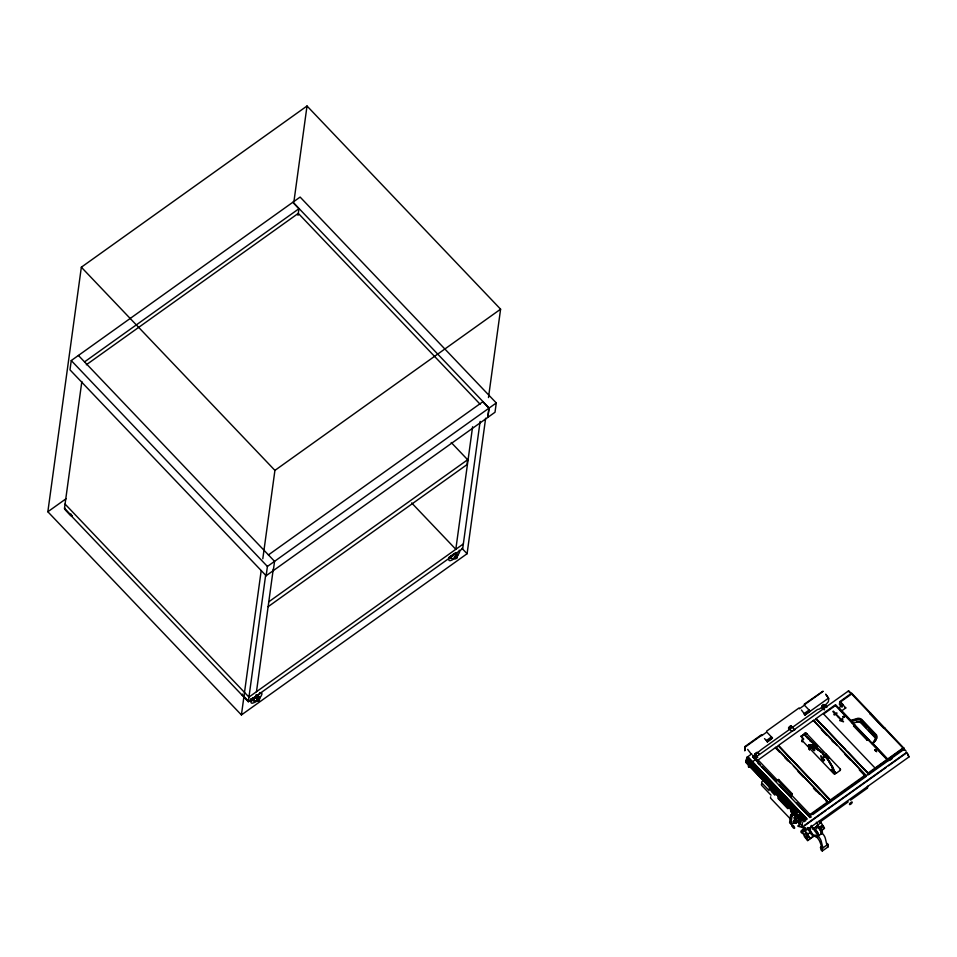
<?xml version="1.0" encoding="UTF-8"?>
<svg xmlns="http://www.w3.org/2000/svg" width="957" height="957" viewBox="0 0 957 957"><rect width="100%" height="100%" fill="white"/><g stroke="black" fill="none" stroke-linecap="round" stroke-linejoin="round"><path stroke-width="1.44" d="M827.996 758.889C826.274 758.638 828.989 761.485 827.721 758.614M833.14 768.28L832.052 767.526L833.212 769.201C831.621 767.119 833.87 770.84 833.212 769.201M823.989 755.839C822.625 752.716 823.02 753.374 823.833 756.293M810.304 747.058L810.663 748.218L809.837 747.226L811.165 747.979L810.926 746.998M817.589 749.582C817.422 748.063 814.467 747.357 815.854 748.637M815.496 747.405L816.225 748.745L818.115 748.996L818.45 750.216M808.904 748.745L809.73 749.546M830.556 763.698C832.363 765.756 830.197 764.787 829.839 762.621C827.327 760.014 831.454 763.124 829.695 762.92M809.742 749.415L809.957 747.537M823.534 754.786L823.905 754.152M816.237 836.597L817.481 838.009A5.778 2.117 54.5 0 1 819.383 840.689A18.195 6.651 54.5 0 1 821.333 846.167L820.496 847.447L821.058 849.983L822.29 851L828.307 846.706L827.925 844.313L826.908 844.84L825.305 838.272A4.976 1.818 54.5 0 0 822.805 833.87L822.087 833.057L817.972 836.37A4.869 1.782 54.5 0 1 816.62 836.813L816.465 835.999M818.558 835.951L818.606 835.294A4.869 1.782 54.5 0 0 813.665 828.463M821.465 833.882L821.525 833.212A4.869 1.782 54.5 0 0 816.584 826.381M822.087 833.057L822.051 833.463A4.869 1.782 54.5 0 1 821.788 833.882M815.878 748.625L816.488 747.728M829.276 761.7L828.547 760.36M485.654 418.197L467.088 553.72L241.415 714.939L47.85 511.756L81.345 267.206L307.018 106L500.595 309.183L488.477 397.574M298.022 215.373L298.931 208.734L292.794 202.298L71.261 360.562L69.993 369.845L266.142 575.743L487.675 417.491L488.943 408.196L482.818 401.761L268.427 554.916M81.847 381.52L64.43 508.705L248.318 701.732L462.71 548.588L480.127 421.391M293.907 201.748L307.018 106M241.415 714.939L261.201 570.563M262.804 558.78L274.922 470.389L500.595 309.183M248.318 701.732L265.735 574.535M266.142 575.743L267.41 566.448L488.943 408.196M256.476 691.72L273.259 569.164M273.283 570.635L274.563 561.34L78.414 355.454M256.273 695.619L254.466 698.443L250.495 699.734M451.214 442.493L467.65 459.743L466.98 464.635L268.127 606.69M472.602 426.762L455.819 549.306L411.642 502.939M489.135 408.065L487.855 417.36L495.008 412.252L496.276 402.957L300.127 197.07L292.986 202.166L489.135 408.065L496.276 402.957M744.977 746.58L744.773 750.85L745.312 746.938L761.808 735.155M770.469 788.257L745.993 762.562L746.807 757.513L805.961 819.599M747.178 757.92L747.333 757.19M747.74 756.82L806.895 818.905M748.733 764.117L748.374 766.76L749.068 767.37L749.594 764.763M749.558 765.887L751.735 767.658M750.144 767.251L750.276 766.246L750.874 767.454L749.475 766.557L748.697 767.107M754.606 758.722L754.714 757.968M859.362 769.942L865.535 776.414L865.523 774.859L813.594 720.346L778.28 745.575L830.987 801.093L827.889 803.306L827.877 801.751L775.948 747.238L758.1 759.99L757.717 762.765L809.957 817.601M772.443 738.003L767.358 741.842L772.443 738.003L766.784 732.069L761.736 735.67M769.524 787.264L769.069 790.542L762.083 783.209A1.543 1.34 7.8 0 1 762.251 781.331M775.948 747.238L775.457 748.266L778.615 745.67L831.047 800.71M775.266 794.585L770.17 789.25L771.163 787.18M773.196 789.908L773.065 788.999M773.1 789.477L772.73 788.747M780.027 797.133L780.302 795.123L776.976 791.63L775.026 793.006L774.751 795.028L771.282 791.331L771.533 790.279M775.182 794.501L776.546 792.157M780.302 795.123L778.364 796.511L778.089 798.521L787.719 808.641L787.994 806.619L789.932 805.232L793.269 808.725L792.982 810.746M800.877 736.519L804.61 733.517A1.543 1.328 7.4 0 1 806.775 733.732L840.055 768.794A1.543 1.34 7.8 0 1 840.031 770.564M795.052 818.642L794.262 817.637L795.147 817.876L795.159 819.443L795.937 818.881L794.932 817.84L793.52 823.056L790.949 823.989L789.609 822.589L790.649 815.029L795.973 809.395L795.71 811.297M793.269 808.725L791.319 810.112L791.044 812.134L793.042 814.228M791.475 811.608L792.839 809.251M828.487 698.167L825.795 694.315L828.487 698.167L805.016 714.951L810.089 711.111L804.43 705.177L799.382 708.778M801.834 741.627L802.014 740.359L803.76 739.115L800.925 736.148M790.949 823.989L791.977 816.417L795.363 812.182L799.071 815.46A12.297 4.498 54.5 0 1 797.636 825.951M804.562 733.887L804.61 733.505A1.543 1.34 7.8 0 1 806.775 733.732L806.727 734.103M794.262 817.637L795.04 817.075L795.746 811.907M793.628 822.302L794.406 823.307L793.52 823.056M795.159 819.443L795.147 817.876M810.089 711.111L809.084 710.058L804.071 713.635L805.016 714.951M795.937 818.881L795.04 817.075M813.151 721.004L813.594 720.346M863.549 768.423L868.693 773.818L815.926 718.683L835.521 704.675L868.525 739.605L867.209 740.335L853.56 726.004L854.577 724.688M801.428 824.994L802.05 824.539L801.87 825.807L804.873 828.953L801.679 825.939L801.787 824.874M819.348 722.021L816.261 718.779L813.103 721.375M803.796 829.205L801.224 831.035L801.392 832.65L806.153 829.241M802.038 825.975L802.217 824.719M801.392 832.65L801.476 832.016L802.468 833.068A3.373 1.232 54.5 0 1 804.442 836.729L807.72 840.593L814.874 835.485M801.906 831.394L802.086 830.138M802.074 831.573L802.241 830.305M804.681 829.085L804.849 827.829M804.873 828.953L805.04 827.685M758.1 759.99L810.029 814.503L811.189 817.158M807.72 840.593L805.71 836.837A6.759 2.476 54.5 0 0 804.514 834.815L804.239 834.42A6.759 2.476 54.5 0 0 802.732 832.614L801.224 831.035M808.198 827.865L810.244 830.006L810.758 826.202M810.806 826.848L810.244 830.006M811.345 825.401L814.682 830.915A4.618 1.687 54.5 0 1 817.386 836.011A4.618 1.687 54.5 0 1 814.85 836.203A2.775 1.017 54.5 0 0 814.024 835.712L807.792 840.09M828.822 698.502L828.391 701.684L826.31 704.077L819.324 709.065L817.529 709.448L761.64 749.367L752.573 756.76M824.276 755.133L823.845 756.269M816.668 828.726L816.991 826.334L818.666 828.08A4.618 1.687 54.5 0 1 821.166 833.978M813.019 829.169L818.068 825.568L816.345 822.171M868.43 774.799L903.887 749.475L904.042 748.338L851.634 693.167L839.791 701.625L839.409 704.4L842.076 707.199M819.419 820.687A6.759 2.476 54.5 0 1 820.927 822.506L821.202 822.9A6.759 2.476 54.5 0 1 822.398 824.922L824.479 828.176L822.027 830.377M830.652 800.985L830.209 800.088L865.523 774.859M835.377 773.746L835.545 772.49L833.798 773.734L802.014 740.359M834.564 774.01L833.894 773.148L835.066 773.471L833.679 772.191L834.743 772.359L832.159 770.361L834.504 771.306L833.14 770.002L836.215 773.184M868.298 774.093L867.855 773.196L903.564 747.68M865.535 776.414L868.693 773.818M850.606 800.16L867.365 788.185L867.652 786.176M887.785 760.971L887.976 759.344L903.3 748.386L848.644 690.822L756.078 756.939M903.3 748.386L903.803 750.348M908.887 756.999L907.26 753.566M810.388 747.046L811.309 747.525L810.699 746.663M818.474 750.192L818.139 748.853L818.558 749.857M818.761 749.989L819.647 750.695M802.516 741.795C801.344 727.954 806.416 738.409 808.39 738.469C808.737 740.993 805.375 733.564 804.191 734.402M814.168 747.309L815.185 747.764L814.168 747.309C814.347 749.092 813.235 745.694 814.563 747.8M832.506 767.514C831.37 766.509 831.011 763.937 831.549 765.504M809.598 748.183L810.017 749.008L809.813 747.333L810.471 748.159L809.766 748.876L809.096 748.087C811.524 744.067 811.321 750.168 811.835 746.352L812.397 747.238L811.44 746.903L814.335 750.527M827.159 759.128C826.908 757.86 823.81 755.767 824.922 755.181M257.852 698.742C255.196 700.225 258.043 702.079 258.988 699.531M257.146 700.919C256.954 696.636 261.68 699.136 257.421 701.05M455.723 558.242C451.13 557.524 459.85 553.601 456.561 557.524M454.934 558.386L455.113 556.639L455.113 557.632M809.299 748.793L809.502 749.403M824.456 755.827L824.874 755.217L824.013 755.312M843.213 716.602L843.775 717.367L844.445 716.733M844.385 717.272L843.835 716.506L843.153 717.14M875.105 750.539L875.822 749.798L876.385 750.671M819.383 750.886L820.424 751.113L819.671 750.671C820.316 751.939 821.848 752.405 820.747 751.101M819.838 751.173L819.79 750.288L820.424 751.113M256.643 699.962L257.445 701.003M257.313 700.165L257.445 699.196M258.653 700.883L257.612 700.691M259.526 699.902L258.569 699.16M456.417 556.388L454.814 556.842M456.322 556.759L456.74 555.79M456.884 556.878L457.027 556.723A3.015 1.017 -43.6 0 0 457.637 554.641L454.228 553.481M809.825 747.465L810.615 748.242M825.365 756.903L825.879 756.245M848.225 691.6L848.44 690.954L851.443 694.1M759.858 774.464L760.671 774.751L759.954 774.237M772.885 789.728L773.232 789.322M775.469 790.207L775.84 791.068M811.117 741.316L810.854 741.197M790.901 806.488L791.606 807.397L790.757 806.584M813.869 749.833L814.467 750.276L813.761 750.372M814.335 750.228L814.204 749.57L814.539 750.575M821.154 756.796L824.503 760.229L820.795 755.587M821.285 756.987L824.085 760.504L821.477 757.92M822.936 760.205L821.788 758.949M823.845 757.25L823.546 756.066M822.458 759.643L822.661 760.372M800.04 823.726L799.406 821.62L798.114 821.704M832.399 770.768L831.19 769.835M826.166 756.485L825.58 757.059M811.835 746.352L812.481 747.477M810.699 747.01L811.01 747.907M884.998 728.205L883.897 728.409L870.248 714.078L870.691 713.18M455.508 557.369L455.281 558.23L456.776 556.998M455.365 557.417L456.429 556.316M455.604 558.218L456.214 557.704M457.219 557.56L457.29 556.878M809.825 747.584L810.304 748.589L809.813 747.333M826.202 757.442L826.477 758.315L827.063 757.717M829.552 762.693L830.401 764.129M257.122 700.656L257.983 699.842M257.816 699.663L258.641 698.239M455.987 555.826L456.764 556.041L455.616 557.13M810.065 748.47L809.514 747.716M813.797 749.798C813.127 747.644 812.577 747.955 812.672 746.95L813.199 746.436C812.493 747.848 814.371 748.015 813.438 746.986L814.012 746.723L813.845 747.752M812.29 747.656L812.553 746.46L813.019 747.238L812.218 747.728L813.378 749.977M455.209 558.517L456.034 558.577M823.164 753.697L819.97 751.341M821.716 751.987L822.051 752.609M791.463 795.016L792.3 793.843L778.651 779.512L777.156 779.991M259.419 700.01L258.593 700.871M455.281 558.146L455.879 557.787A3.015 1.017 -43.6 0 0 456.525 557.261M457.219 557.476L455.628 558.601M823.499 705.716L823.726 704.926L825.556 706.852M831.059 765.337L832.566 766.485L831.621 766.569M257.565 699.95L258.629 699.16M816.68 749.092L815.448 747.441L814.598 747.991L814.766 746.891L815.185 747.764M815.962 748.111L817.445 748.362M834.432 772.694L832.65 770.457M813.199 746.436L813.689 747.321M818.343 748.9L817.577 749.08M834.049 770.11L833.116 770.122L833.619 769.464M256.895 698.634L257.6 698.072M449.67 557.764L454.85 554.055M456.848 557.931L456.154 558.481M793.066 730.717L794.621 729.856M867.389 788.173L867.485 786.929M453.199 555.024L449.742 556.878A5.419 4.701 7.8 0 0 453.211 554.952M770.636 796.846L770.529 798.09L791.092 819.682M876.301 750.683L875.153 750.432M832.052 767.526C834.049 768.961 830.748 766.437 832.566 766.485M818.008 835.975L818.725 836.789A4.976 1.818 54.5 0 1 821.226 841.191L822.841 847.746L821.907 848.608L822.29 851M777.455 780.601L778.651 779.512M791.104 794.92L792.3 793.843M257.66 698.993L258.677 698.191M795.482 813.833L793.903 815.28L795.411 814.395M794.573 820.52L792.982 821.967L794.489 821.082M84.539 361.89L298.931 208.734M86.333 364.773L298.297 213.363L480.127 404.225M47.85 511.756L66.045 498.753M268.797 601.797L467.65 459.743M463.344 543.935L248.952 697.091L65.064 504.064M452.374 555.096L455.963 552.524M451.644 558.11L448.749 557.393L449.383 557.799M450.568 556.962L452.446 555.61M251.452 700.44L256.919 696.529L259.849 697.174A3.015 1.017 -43.6 0 1 258.821 699.711A3.015 1.017 -43.6 0 1 255.782 701.517L250.961 699.926L253.844 700.644M745.024 746.52L761.509 734.737M766.521 731.196L799.119 707.905M804.203 704.232L822.972 691.229M804.502 704.651L822.936 691.48M751.723 753.913L746.675 757.525L805.83 819.611M774.799 790.649L746.508 760.408L746.185 761.174L774.871 791.14M851.539 694.052L840.473 701.948L843.141 704.747L838.87 707.797L851.275 720.812L857.879 718.994A4.773 4.139 7.8 0 1 862.03 720.465L875.787 734.904A5.024 4.354 7.8 0 1 876.277 736.029L876.361 736.423A5.024 4.354 7.8 0 1 875.583 739.438L872.916 743.529L887.976 759.344M839.791 701.625L845.785 707.917L841.514 710.967L840.413 710.68M806.667 736.974L807.576 737.117M807.852 737.931C816.56 744.977 817.206 748.302 807.852 737.931L808.964 738.936L808.234 737.656M811.392 746.974L811.967 747.596M811.309 747.525L810.388 748.183L809.837 747.226M809.311 749.008L809.514 749.965M813.139 747.596L813.845 747.608M815.4 748.326L816.309 747.872M814.24 749.57L813.606 750.336M817.9 748.9L817.541 749.618M818.833 749.558L817.972 749.821M818.869 750.479C820.245 749.379 817.577 750.802 819.79 750.288M854.876 725.286L853.56 726.004M819.79 751.209L820.041 750.3M820.639 751.424L820.723 752.011L820.986 751.269M770.17 789.25L770.947 788.7M822.649 753.769L822.685 752.92M772.789 788.963L773.184 789.704M822.876 754.104L822.984 753.087M824.623 754.977L825.09 755.815M824.408 756.724L824.204 756.939M823.726 756.987L824.647 756.975M829.707 761.401L828.941 761.88L828.499 760.277M779.883 795.65L778.508 797.994L779.668 797.157M828.738 761.521L829.432 761.09M829.695 763.04L830.449 762.681M830.401 764.248L831.238 763.949M830.879 765.145L831.274 765.122M831.059 765.456L831.872 765.217M887.94 759.834L868.896 739.713L867.209 740.335M832.315 766.138L831.633 766.713L832.207 766.162M831.836 769.452L832.112 770.457L831.789 769.871M831.573 769.835L831.884 769.643M833.116 770.122L833.344 769.584M833.87 770.935L834.504 771.306M834.026 770.612C832.411 771.737 835.473 770.6 832.997 769.823M834.372 771.725L833.691 771.988L834.253 772.335M833.75 772.347L834.037 771.749L834.743 772.359M833.762 772.191L834.037 771.749M834.073 772.179L834.648 772.789L834.014 773.268L835.066 773.471M788.353 806.595L789.513 805.758M836.203 773.316L839.899 770.552A1.543 1.34 7.8 0 0 840.067 768.674M798.628 821.68A7.178 2.62 54.5 0 0 796.714 816.165L796.523 815.065L797.36 816.034A8.84 3.23 54.5 0 1 799.717 822.817M799.239 824.228A9.223 3.373 54.5 0 0 797.899 815.723L797.205 814.742L797.504 815.998A9.223 3.373 54.5 0 1 799.597 824.037M794.166 818.391L794.932 817.84M798.904 815.22L800.626 814.347A12.297 4.498 54.5 0 1 803.844 821.931M795.267 818.678L796.045 818.127M795.638 823.307L795.255 821.848L796.272 822.015M810.029 814.503L827.877 801.751M810.507 815.149L828.367 802.397M830.688 800.734L866.013 775.505M868.334 773.842L904.042 748.338M812.768 814.563L866.001 776.534M889.651 760.456L892.008 758.769M804.203 825.556L906.662 752.358M803.94 826.202L825.831 810.555M828.248 808.832L886.11 767.502M888.515 765.779L906.793 752.728M806.428 830.197L909.078 756.855L907.463 753.422M819.479 822.398L848.213 801.87M804.359 834.6L806.691 832.937M817.553 825.173L821.046 822.673M813.055 828.918L818.103 825.317M806.751 834.899L809.849 832.59A3.373 1.232 54.5 0 0 807.911 829.181L806.907 828.14M805.83 837.088L808.163 835.425M819.025 827.661L822.518 825.173M805.902 837.243L808.043 835.174A6.759 2.476 54.5 0 0 806.847 833.152L806.56 832.757A6.759 2.476 54.5 0 0 805.052 830.939L803.892 829.719L804.801 831.406A3.373 1.232 54.5 0 1 805.973 832.949M809.861 832.674L813.223 836.215L811.536 832.686A6.759 2.476 54.5 0 0 810.34 830.664L810.053 830.269A6.759 2.476 54.5 0 0 808.545 828.451M819.096 827.817L822.589 825.317M806.895 838.284L809.227 836.621L808.222 835.581M812.337 834.408L811.715 833.08M820.089 828.858L823.582 826.37M814.024 835.712L815.089 834.947M822.159 829.839L824.479 828.176M828.164 760.636L828.834 760.169M814.012 746.723L814.24 747.477M807.241 737.345L807.05 736.699M814.443 750.336L813.665 750.264M776.127 791.14L775.397 790.315M800.231 823.582L799.514 823.69M812.864 747.261L812.302 746.711L813.641 749.14M833.439 768.591L833.667 768.961M833.38 770.923L834.301 770.935M796.14 815.34L797.205 814.742M796.918 815.4L796.87 816.142A7.56 2.763 54.5 0 1 798.581 822.721M834.037 773.16L834.648 772.789M456.369 556.627L457.29 556.364M258.737 698.933L259.491 698.897M818.69 749.821L819.324 749.702M814.766 746.891L814.79 747.991M814.275 747.345L814.79 748.051M870.248 714.078L870.99 713.778M883.897 728.409L884.639 728.11M815.053 747.573L815.651 747.369M810.794 746.927L811.703 747.405M812.972 746.747L813.187 747.561M852.256 723.528L856.419 722.212A4.103 3.553 7.8 0 1 861.3 723.265L874.614 737.249A4.103 3.553 7.8 0 1 875.583 739.869M811.871 747.561L811.5 746.879M803.964 828.75L800.698 826.334M454.659 557.943L454.396 557.811M258.294 698.49L258.677 698.754A3.015 1.017 -43.6 0 0 259.156 698.143M812.972 747.238L812.421 746.639M789.609 822.589L791.02 822.494M814.622 747.106L814.61 747.764M824.539 757.262L823.833 756.544M759.846 774.057L760.073 774.488M772.993 789.764L772.957 788.831M791.559 807.421L790.877 806.56L791.487 807.349M827.386 758.411L826.429 757.693M815.448 747.441L815.077 747.788M755.384 754.272L757.214 756.186M449.24 557.907L453.582 558.984A3.015 1.017 -43.6 0 0 455.365 558.278M833.08 767.717L832.841 767.358M844.684 707.63L845.785 707.917M868.896 739.713L854.386 724.82M833.99 772.969L834.851 773.806M457.051 554.091L457.147 554.127A3.015 1.017 -43.6 0 1 456.944 555.61M815.543 748.374L815.22 747.537M821.872 758.53L823.821 760.576M798.473 821.238L800.1 823.558L799.454 823.379M816.728 749.044L817.242 748.35L817.469 748.96L816.429 748.841L816.142 748.099M817.087 749.235L817.015 748.541M832.578 770.265L833.882 771.139M819.431 750.312L818.139 748.853M795.255 821.848L795.877 822.29A7.178 2.62 54.5 0 0 796.918 822.745M795.985 822.589L795.805 823.199M821.465 846.754L822.841 847.746M826.513 843.153L827.925 844.313L821.907 848.608L820.496 847.447M827.075 845.689L828.307 846.706M811.883 747.537L811.309 746.568M822.29 752.824L822.003 752.046M788.652 728.397L791.535 731.136M811.237 747.573L811.823 747.333L810.854 746.735M904.736 749.702L906.064 751.101M903.887 749.475L904.724 750.348M866.599 728.145L861.683 722.99A4.773 4.139 7.8 0 0 860.499 722.116M868.561 730.203L875.44 737.428A5.024 4.354 7.8 0 1 876.026 740.132M840.138 704.472L841.909 706.338M874.674 749.63L876.708 751.759M826.824 707.45C824.91 700.727 817.9 707.845 824.527 709.831M823.259 704.436L825.317 706.601M821.668 706.087L823.726 708.252M823.451 726.339L845.043 748.996M848.129 752.238L858.405 763.028M815.926 718.683L868.645 774.189M813.546 720.717L837.184 745.539M840.27 748.781L865.977 775.756M821.381 729.629L826.525 735.024M831.657 740.419L833.714 742.584M845.019 754.451L850.163 759.846M859.422 769.56L865.583 776.031M804.036 713.659L805.16 714.843L801.428 710.046M814.371 743.673L817.553 747.238L816.285 746.472A22.035 8.063 54.5 0 0 813.079 745.084M813.988 743.96L817.122 747.333L815.627 746.245A22.549 8.254 54.5 0 0 808.007 745.934M808.988 744.606L812.003 747.907M821.285 758.064L823.654 760.648M821.788 758.877L823.534 760.779M778.555 746.053L812.481 781.666M814.539 783.819L830.987 801.093M775.9 747.608L790.291 762.717M793.377 765.959L828.331 802.648M775.505 747.896L779.62 752.214M784.764 757.609L787.85 760.839M798.126 771.629L803.27 777.024M813.546 787.826L819.718 794.298M825.879 800.77L827.937 802.935M813.498 788.197L816.584 791.439M764.523 738.601L767.514 741.735M759.152 754.176C756.915 748.948 751.795 756.461 757.777 757.513M754.906 753.769L756.975 755.934M753.769 756.054L756.82 759.272M752.585 755.181L756.664 759.463M752.549 755.468L756.078 759.176L751.616 762.358L747.202 757.729M752.692 756.82L759.834 764.308M761.999 766.509L776.151 781.438L761.868 766.521M779.333 784.704L791.451 797.492M796.679 802.899L809.933 816.823L796.547 802.911M752.692 756.879L759.834 764.38M779.201 784.716L791.439 797.564M818.068 825.568L819.73 827.315A4.618 1.687 54.5 0 1 822.302 831.621A4.618 1.687 54.5 0 1 821.309 833.415M806.739 819.048L747.584 756.951L806.727 819.108M814.084 828.415L815.747 830.162A4.618 1.687 54.5 0 1 818.247 836.059M755.922 768.28L767.143 780.051M775.302 788.616L786.522 800.387M793.652 807.887L795.698 810.029M802.839 817.517L804.873 819.659M746.651 758.71L797.576 812.361M800.698 815.448L805.734 820.927L800.542 815.639M797.48 812.433L746.747 758.638L746.424 759.415L795.506 810.782M746.52 759.344L795.602 810.723M800.566 816.082L804.777 820.352M800.471 816.154L804.681 820.424M752.621 766.832L765.875 780.745M777.096 792.516L784.238 800.016M746.412 760.48L794.86 811.369M802.026 818.893L804.071 821.046M779.907 795.997L789.082 805.638M794.035 810.782L795.363 812.182M746.281 761.114L774.835 791.08M779.931 796.439L787.073 803.928M779.967 796.499L786.08 802.923M749.714 765.684L751.712 767.789M746.149 762.37L793.772 812.29M808.354 827.673L810.483 829.839M775.026 793.006L778.364 796.511M787.994 806.619L791.319 810.112M807.875 827.458L810.244 829.946M778.316 797.791L788.484 808.474M790.518 810.603L792.552 812.744M790.649 815.029L791.977 816.417M770.995 795.159L761.772 785.482A1.543 1.34 7.8 0 1 761.939 783.604M794.406 821.752L795.399 822.793L794.621 823.355L794.513 822.553M461.944 548.325L467.088 553.72M81.345 267.206L274.922 470.389M71.261 360.562L267.41 566.448M256.919 696.529L256.428 696.014L259.359 696.66A3.015 1.017 -43.6 0 1 259.562 697.186M791.236 725.944L794.705 729.952M810.292 747.285L810.77 747.907M772.407 738.23L771.426 736.95L766.378 740.551L767.358 741.842M747.644 749.379L750.874 753.626M876.313 750.384C874.16 749.116 876.145 752.86 876.349 750.132M812.72 834.133L813.617 835.928M809.227 836.621L810.124 838.428M811.333 833.356L811.141 832.961A6.759 2.476 54.5 0 0 809.945 830.939L809.67 830.544A6.759 2.476 54.5 0 0 808.163 828.726M70.89 513.945L71.332 514.926M771.844 790.027L771.402 789.573L771.844 790.027A1.926 0.706 54.5 0 1 771.414 789.082M818.917 749.893L819.108 750.635M806.332 833.607A3.373 1.232 54.5 0 1 806.476 833.93M819.671 821.728A3.373 1.232 54.5 0 1 820.34 822.697M796.415 822.47A2.56 0.933 54.5 0 1 797.253 821.381A2.56 0.933 54.5 0 1 799.466 824.228A2.56 0.933 54.5 0 1 798.617 825.317M771.533 788.042A1.926 0.706 54.5 0 1 773.065 788.293A1.926 0.706 54.5 0 1 773.794 790.661M771.139 788.03A1.926 0.706 54.5 0 1 772.191 788.078A1.926 0.706 54.5 0 1 773.531 790.004M797.109 815.89A7.178 2.62 54.5 0 1 799.023 821.405M808.713 746.065A22.035 8.063 54.5 0 1 810.495 744.941M804.598 733.636A1.543 1.34 7.8 0 1 806.763 733.852M790.123 727.715A1.794 0.61 -43.6 0 1 788.532 728.086A1.794 0.61 -43.6 0 1 790.362 726.004A1.794 0.61 -43.6 0 1 791.008 726.71M875.368 740.778A4.103 3.553 7.8 0 1 874.889 741.591M857.029 721.578A4.773 4.139 7.8 0 1 860.044 721.901M459.216 550.239A7.225 2.428 -43.6 0 1 457.757 555.156M453.75 558.96A7.225 2.428 -43.6 0 1 449.742 557.01M455.915 554.294A2.488 0.837 -43.6 0 1 456.549 554.247M453.762 558.386A3.015 1.017 -43.6 0 1 453.092 558.469M453.068 554.534A5.192 4.51 7.8 0 1 451.034 555.993M453.092 554.39A5.192 4.51 7.8 0 1 452.183 555.239M453.032 554.833A5.192 4.51 7.8 0 1 450.986 556.28M259.598 692.892A7.225 2.428 -43.6 0 1 259.969 697.689M255.95 701.493A7.225 2.428 -43.6 0 1 251.942 699.543M258.892 696.947A2.488 0.837 -43.6 0 1 258.916 697.222M258.127 696.828A2.488 0.837 -43.6 0 1 258.749 696.78M257.923 695.918A2.488 0.837 -43.6 0 1 257.935 696.194M247.672 700.835A1.507 1.304 7.8 0 0 249.789 701.05L259.371 694.208A1.507 1.304 7.8 0 0 259.873 692.988M254.43 697.474A5.192 4.51 7.8 0 1 252.014 698.407M242.588 695.5A1.507 1.304 7.8 0 1 242.312 694.196M242.312 694.435A1.507 1.304 7.8 0 0 242.647 695.057L247.731 700.392A1.507 1.304 7.8 0 0 248.377 700.799M259.933 692.545A1.507 1.304 7.8 0 1 259.431 693.765M249.849 700.608A1.507 1.304 7.8 0 1 249.155 700.871M255.531 701.014A3.015 1.017 -43.6 0 1 255.292 701.003M256.189 694.746A5.192 4.51 7.8 0 1 251.978 698.706M253.928 697.462A4.522 3.924 7.8 0 1 252.947 697.988M256.344 695.213A5.419 4.701 7.8 0 1 250.543 699.364M255.842 696.337A5.192 4.51 7.8 0 1 250.567 699.16M72.074 515.943A1.507 1.304 7.8 0 1 70.651 515.452L65.566 510.117A1.507 1.304 7.8 0 1 65.291 508.825M65.351 508.37A1.507 1.304 7.8 0 0 65.626 509.674L70.71 515.01A1.507 1.304 7.8 0 0 72.134 515.488M251.715 700.488L257.194 696.576L251.715 700.488M834.707 713.527L833.834 714.484L834.325 715.011C835.808 712.642 842.71 719.82 839.66 720.597L843.548 721.781L841.981 720.143L842.866 719.186L842.375 718.659C840.892 721.028 833.978 713.85 837.04 713.073L835.294 713.109L833.391 711.123L832.817 711.541L834.707 713.527M810.256 740.981L810.699 741.615L810.34 740.969M790.47 818.498L791.26 819.503L790.47 818.498M796.092 819.97L796.87 820.974L796.092 819.97M843.296 716.482C842.854 719.197 845.821 715.968 843.404 716.374M876.672 738.314L872.892 743.9L872.15 743.709L875.2 739.318A4.103 3.553 7.8 0 0 874.925 734.976L861.611 721.004A4.103 3.553 7.8 0 0 856.73 719.939L851.18 721.698L850.582 720.489L857.639 718.336A5.084 4.402 7.8 0 1 861.432 719.162L876.456 734.928A5.084 4.402 7.8 0 1 876.672 738.314M835.437 705.56L823.594 714.018L875.356 768.351L887.199 759.894L835.437 705.56M826.047 754.248L825.281 754.798L828.606 758.291L829.384 757.741L826.047 754.248M792.061 825.963A2.046 0.754 54.5 0 0 794.37 828.391A2.046 0.754 54.5 0 0 793.425 825.664A2.046 0.754 54.5 0 0 792.061 825.963M850.402 804.37A1.794 0.598 -43.6 0 0 852.22 802.098A1.794 0.598 -43.6 0 0 849.995 803.33A1.794 0.598 -43.6 0 0 850.402 804.37"/></g></svg>
